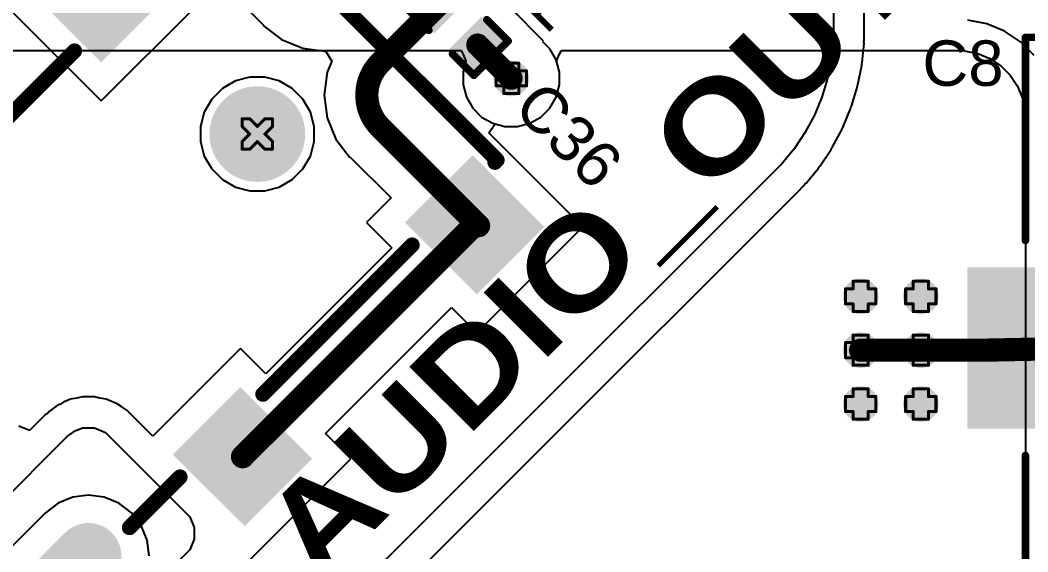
# Model space of a CAD drawing. Header units: inches. Extents: x -18 to 202, y -11 to 119.
# Drawn here: x 4.09 to 20.97, y 7.55 to 16.47 of the extents above; entities that cross this region are included whole.
import ezdxf

# ---------------------------------------------------------------- set-up
doc = ezdxf.new("R2010")
doc.units = ezdxf.units.IN
for name, color, linetype in [('Board Outline', 216, 'Continuous'), ('Bottom Layer', 5, 'Continuous'), ('Bottom Solder', 6, 'Continuous'), ('Drill Drawing', 1, 'Continuous'), ('Ground', 16, 'Continuous'), ('Keep-Out Layer', 6, 'Continuous'), ('Multi-Layer', 9, 'Continuous'), ('Pad Holes', 156, 'Continuous'), ('Power', 76, 'Continuous'), ('Top Layer', 1, 'Continuous'), ('Top Overlay', 2, 'Continuous'), ('Top Paste', 8, 'Continuous'), ('Top Solder', 216, 'Continuous'), ('Via Holes', 16, 'Continuous')]:
    doc.layers.add(name, color=color, linetype=linetype)
doc.styles.add('Arial', font='', dxfattribs={"height": 0.2})
doc.styles.add('Arial Black_Bold', font='', dxfattribs={"height": 0.2})
doc.styles.get('Arial').set_extended_font_data('Arial')
doc.styles.get('Arial Black_Bold').set_extended_font_data('Arial Black', bold=True)

# ---------------------------------------------------------------- blocks, each defined once
blk = doc.blocks.new('PJ_332A_6A_61')
at = {"layer": 'Bottom Layer'}
h = blk.add_hatch(color=5, dxfattribs=at)
edge = h.paths.add_edge_path()
edge.add_arc((-4.275, 2.5), 0.5, 270, 450)
edge.add_line((-4.275, 3), (-5.175, 3))
edge.add_arc((-5.175, 2.5), 0.5, 90, 270)
edge.add_line((-5.175, 2), (-4.275, 2))
h = blk.add_hatch(color=5, dxfattribs=at)
edge = h.paths.add_edge_path()
edge.add_arc((-4.275, 0.05), 0.7, 0, 360)
h = blk.add_hatch(color=5, dxfattribs=at)
edge = h.paths.add_edge_path()
edge.add_arc((2.725, 0.05), 0.7, 0, 360)
h = blk.add_hatch(color=5, dxfattribs=at)
edge = h.paths.add_edge_path()
edge.add_arc((-4.275, -2.95), 0.5, 270, 450)
edge.add_line((-4.275, -2.45), (-5.175, -2.45))
edge.add_arc((-5.175, -2.95), 0.5, 90, 270)
edge.add_line((-5.175, -3.45), (-4.275, -3.45))
at = {"layer": 'Bottom Solder'}
h = blk.add_hatch(color=6, dxfattribs=at)
edge = h.paths.add_edge_path()
edge.add_arc((-4.275, 2.5), 0.55, 270, 450)
edge.add_line((-4.275, 3.05), (-5.175, 3.05))
edge.add_arc((-5.175, 2.5), 0.55, 90, 270)
edge.add_line((-5.175, 1.95), (-4.275, 1.95))
h = blk.add_hatch(color=6, dxfattribs=at)
edge = h.paths.add_edge_path()
edge.add_arc((-4.275, 0.05), 0.802, 0, 360)
h = blk.add_hatch(color=6, dxfattribs=at)
edge = h.paths.add_edge_path()
edge.add_arc((2.725, 0.05), 0.802, 0, 360)
h = blk.add_hatch(color=6, dxfattribs=at)
edge = h.paths.add_edge_path()
edge.add_arc((-4.275, -2.95), 0.55, 270, 450)
edge.add_line((-4.275, -2.4), (-5.175, -2.4))
edge.add_arc((-5.175, -2.95), 0.55, 90, 270)
edge.add_line((-5.175, -3.5), (-4.275, -3.5))
at = {"layer": 'Ground'}
h = blk.add_hatch(color=16, dxfattribs=at)
edge = h.paths.add_edge_path()
edge.add_arc((-4.275, 2.5), 0.5, 270, 450)
edge.add_line((-4.275, 3), (-5.175, 3))
edge.add_arc((-5.175, 2.5), 0.5, 90, 270)
edge.add_line((-5.175, 2), (-4.275, 2))
h = blk.add_hatch(color=16, dxfattribs=at)
edge = h.paths.add_edge_path()
edge.add_arc((-4.275, 0.05), 0.7, 0, 360)
h = blk.add_hatch(color=16, dxfattribs=at)
edge = h.paths.add_edge_path()
edge.add_arc((2.725, 0.05), 0.7, 0, 360)
h = blk.add_hatch(color=16, dxfattribs=at)
edge = h.paths.add_edge_path()
edge.add_arc((-4.275, -2.95), 0.5, 270, 450)
edge.add_line((-4.275, -2.45), (-5.175, -2.45))
edge.add_arc((-5.175, -2.95), 0.5, 90, 270)
edge.add_line((-5.175, -3.45), (-4.275, -3.45))
at = {"layer": 'Multi-Layer'}
h = blk.add_hatch(color=9, dxfattribs=at)
edge = h.paths.add_edge_path()
edge.add_arc((-4.275, 2.5), 0.5, 270, 450)
edge.add_line((-4.275, 3), (-5.175, 3))
edge.add_arc((-5.175, 2.5), 0.5, 90, 270)
edge.add_line((-5.175, 2), (-4.275, 2))
h = blk.add_hatch(color=9, dxfattribs=at)
edge = h.paths.add_edge_path()
edge.add_arc((-4.275, 0.05), 0.7, 0, 360)
h = blk.add_hatch(color=9, dxfattribs=at)
edge = h.paths.add_edge_path()
edge.add_arc((2.725, 0.05), 0.7, 0, 360)
h = blk.add_hatch(color=9, dxfattribs=at)
edge = h.paths.add_edge_path()
edge.add_arc((-4.275, -2.95), 0.5, 270, 450)
edge.add_line((-4.275, -2.45), (-5.175, -2.45))
edge.add_arc((-5.175, -2.95), 0.5, 90, 270)
edge.add_line((-5.175, -3.45), (-4.275, -3.45))
at = {"layer": 'Pad Holes'}
h = blk.add_hatch(color=7, dxfattribs=at)
edge = h.paths.add_edge_path()
edge.add_arc((-4.275, 2.5), 0.3, 270, 450)
edge.add_line((-4.275, 2.8), (-5.175, 2.8))
edge.add_arc((-5.175, 2.5), 0.3, 90, 270)
edge.add_line((-5.175, 2.2), (-4.275, 2.2))
h = blk.add_hatch(color=7, dxfattribs=at)
edge = h.paths.add_edge_path()
edge.add_arc((-4.275, 0.05), 0.7, 0, 360)
h = blk.add_hatch(color=7, dxfattribs=at)
edge = h.paths.add_edge_path()
edge.add_arc((2.725, 0.05), 0.7, 0, 360)
h = blk.add_hatch(color=7, dxfattribs=at)
edge = h.paths.add_edge_path()
edge.add_arc((-4.275, -2.95), 0.3, 270, 450)
edge.add_line((-4.275, -2.65), (-5.175, -2.65))
edge.add_arc((-5.175, -2.95), 0.3, 90, 270)
edge.add_line((-5.175, -3.25), (-4.275, -3.25))
at = {"layer": 'Power'}
h = blk.add_hatch(color=76, dxfattribs=at)
edge = h.paths.add_edge_path()
edge.add_arc((-4.275, 2.5), 0.5, 270, 450)
edge.add_line((-4.275, 3), (-5.175, 3))
edge.add_arc((-5.175, 2.5), 0.5, 90, 270)
edge.add_line((-5.175, 2), (-4.275, 2))
h = blk.add_hatch(color=76, dxfattribs=at)
edge = h.paths.add_edge_path()
edge.add_arc((-4.275, 0.05), 0.7, 0, 360)
h = blk.add_hatch(color=76, dxfattribs=at)
edge = h.paths.add_edge_path()
edge.add_arc((2.725, 0.05), 0.7, 0, 360)
h = blk.add_hatch(color=76, dxfattribs=at)
edge = h.paths.add_edge_path()
edge.add_arc((-4.275, -2.95), 0.5, 270, 450)
edge.add_line((-4.275, -2.45), (-5.175, -2.45))
edge.add_arc((-5.175, -2.95), 0.5, 90, 270)
edge.add_line((-5.175, -3.45), (-4.275, -3.45))
at = {"layer": 'Top Layer'}
for points in [[(1.775, 4.4), (3.275, 4.4), (3.275, 2.8), (1.775, 2.8)], [(3.975, 4.4), (5.475, 4.4), (5.475, 2.8), (3.975, 2.8)], [(-2.025, -2.8), (-0.525, -2.8), (-0.525, -4.4), (-2.025, -4.4)], [(3.475, -2.8), (4.975, -2.8), (4.975, -4.4), (3.475, -4.4)]]:
    blk.add_hatch(color=1, dxfattribs=at).paths.add_polyline_path(points)
h = blk.add_hatch(color=1, dxfattribs=at)
edge = h.paths.add_edge_path()
edge.add_arc((-4.275, 2.5), 0.5, 270, 450)
edge.add_line((-4.275, 3), (-5.175, 3))
edge.add_arc((-5.175, 2.5), 0.5, 90, 270)
edge.add_line((-5.175, 2), (-4.275, 2))
h = blk.add_hatch(color=1, dxfattribs=at)
edge = h.paths.add_edge_path()
edge.add_arc((-4.275, 0.05), 0.7, 0, 360)
h = blk.add_hatch(color=1, dxfattribs=at)
edge = h.paths.add_edge_path()
edge.add_arc((2.725, 0.05), 0.7, 0, 360)
h = blk.add_hatch(color=1, dxfattribs=at)
edge = h.paths.add_edge_path()
edge.add_arc((-4.275, -2.95), 0.5, 270, 450)
edge.add_line((-4.275, -2.45), (-5.175, -2.45))
edge.add_arc((-5.175, -2.95), 0.5, 90, 270)
edge.add_line((-5.175, -3.45), (-4.275, -3.45))
at = {"layer": 'Top Paste'}
for points in [[(1.775, 4.4), (3.275, 4.4), (3.275, 2.8), (1.775, 2.8)], [(3.975, 4.4), (5.475, 4.4), (5.475, 2.8), (3.975, 2.8)], [(-2.025, -2.8), (-0.525, -2.8), (-0.525, -4.4), (-2.025, -4.4)], [(3.475, -2.8), (4.975, -2.8), (4.975, -4.4), (3.475, -4.4)]]:
    blk.add_hatch(color=8, dxfattribs=at).paths.add_polyline_path(points)
at = {"layer": 'Top Solder'}
for points in [[(1.725, 4.45), (3.325, 4.45), (3.325, 2.75), (1.725, 2.75)], [(3.925, 4.45), (5.525, 4.45), (5.525, 2.75), (3.925, 2.75)], [(-2.075, -2.75), (-0.475, -2.75), (-0.475, -4.45), (-2.075, -4.45)], [(3.425, -2.75), (5.025, -2.75), (5.025, -4.45), (3.425, -4.45)]]:
    blk.add_hatch(color=216, dxfattribs=at).paths.add_polyline_path(points)
h = blk.add_hatch(color=216, dxfattribs=at)
edge = h.paths.add_edge_path()
edge.add_arc((-4.275, 2.5), 0.55, 270, 450)
edge.add_line((-4.275, 3.05), (-5.175, 3.05))
edge.add_arc((-5.175, 2.5), 0.55, 90, 270)
edge.add_line((-5.175, 1.95), (-4.275, 1.95))
h = blk.add_hatch(color=216, dxfattribs=at)
edge = h.paths.add_edge_path()
edge.add_arc((-4.275, 0.05), 0.802, 0, 360)
h = blk.add_hatch(color=216, dxfattribs=at)
edge = h.paths.add_edge_path()
edge.add_arc((2.725, 0.05), 0.802, 0, 360)
h = blk.add_hatch(color=216, dxfattribs=at)
edge = h.paths.add_edge_path()
edge.add_arc((-4.275, -2.95), 0.55, 270, 450)
edge.add_line((-4.275, -2.4), (-5.175, -2.4))
edge.add_arc((-5.175, -2.95), 0.55, 90, 270)
edge.add_line((-5.175, -3.5), (-4.275, -3.5))
at = {"layer": 'Keep-Out Layer', "const_width": 0.254}
for points in [[(-8.763, 2.6), (-6.775, 2.6)], [(-6.775, 2.6), (-6.775, -2.6)], [(-8.763, -2.6), (-6.775, -2.6)]]:
    blk.add_lwpolyline(points, dxfattribs=at)
at = {"layer": 'Keep-Out Layer', "const_width": 0.127}
for points in [[(-8.827, 2.6, 1), (-8.7, 2.6, 1)], [(-6.839, 2.6, 1), (-6.712, 2.6, 1)], [(-6.839, 2.6, 1), (-6.712, 2.6, 1)], [(-8.827, -2.6, 1), (-8.7, -2.6, 1)], [(-6.839, -2.6, 1), (-6.712, -2.6, 1)], [(-6.839, -2.6, 1), (-6.712, -2.6, 1)]]:
    blk.add_lwpolyline(points, format="xyb", close=True, dxfattribs=at)
at = {"layer": 'Top Overlay', "const_width": 0.254}
for points in [[(-6.775, 3.2), (-5.511, 3.2)], [(-6.775, 3.2), (-6.775, -3.1)], [(-5.511, 3.2), (-5.28, 3.2)], [(-3.97, 3.2), (-3.62, 3.2)], [(-3.739, 3.2), (1.544, 3.2)], [(3.506, 3.2), (3.744, 3.2)], [(-8.775, 2.55), (-6.775, 2.55)], [(-8.775, 2.55), (-8.775, -2.49)], [(5.257, 2.569), (5.257, -3.1)], [(-8.775, -2.49), (-6.775, -2.49)], [(-6.775, -3.1), (-5.795, -3.1)], [(-3.456, -3.1), (-2.256, -3.1)], [(-0.294, -3.1), (3.244, -3.1)], [(5.206, -3.1), (5.257, -3.1)]]:
    blk.add_lwpolyline(points, dxfattribs=at)
at = {"layer": 'Top Overlay', "const_width": 0.127}
for points in [[(-6.839, 3.2, 1), (-6.712, 3.2, 1)], [(-6.839, 3.2, 1), (-6.712, 3.2, 1)], [(-5.575, 3.2, 1), (-5.448, 3.2, 1)], [(-5.575, 3.2, 1), (-5.448, 3.2, 1)], [(-5.343, 3.2, 1), (-5.216, 3.2, 1)], [(-4.034, 3.2, 1), (-3.907, 3.2, 1)], [(-3.802, 3.2, 1), (-3.675, 3.2, 1)], [(-3.684, 3.2, 1), (-3.557, 3.2, 1)], [(1.48, 3.2, 1), (1.607, 3.2, 1)], [(3.442, 3.2, 1), (3.569, 3.2, 1)], [(3.68, 3.2, 1), (3.807, 3.2, 1)], [(-8.839, 2.55, 1), (-8.712, 2.55, 1)], [(-8.839, 2.55, 1), (-8.712, 2.55, 1)], [(-6.839, 2.55, 1), (-6.712, 2.55, 1)], [(5.193, 2.569, 1), (5.32, 2.569, 1)], [(-8.839, -2.49, 1), (-8.712, -2.49, 1)], [(-8.839, -2.49, 1), (-8.712, -2.49, 1)], [(-6.839, -2.49, 1), (-6.712, -2.49, 1)], [(-6.839, -3.1, 1), (-6.712, -3.1, 1)], [(-6.839, -3.1, 1), (-6.712, -3.1, 1)], [(-5.858, -3.1, 1), (-5.731, -3.1, 1)], [(-3.519, -3.1, 1), (-3.392, -3.1, 1)], [(-2.32, -3.1, 1), (-2.193, -3.1, 1)], [(-0.357, -3.1, 1), (-0.23, -3.1, 1)], [(3.18, -3.1, 1), (3.307, -3.1, 1)], [(5.142, -3.1, 1), (5.269, -3.1, 1)], [(5.193, -3.1, 1), (5.32, -3.1, 1)], [(5.193, -3.1, 1), (5.32, -3.1, 1)]]:
    blk.add_lwpolyline(points, format="xyb", close=True, dxfattribs=at)
blk = doc.blocks.new('C___0402_73')
at = {"layer": 'Top Layer'}
for points in [[(-0.699, -0.318), (-0.699, 0.318), (-0.241, 0.318), (-0.241, -0.318)], [(0.241, -0.318), (0.241, 0.318), (0.698, 0.318), (0.698, -0.318)]]:
    blk.add_hatch(color=1, dxfattribs=at).paths.add_polyline_path(points)
at = {"layer": 'Top Paste'}
for points in [[(-0.699, -0.318), (-0.699, 0.318), (-0.241, 0.318), (-0.241, -0.318)], [(0.241, -0.318), (0.241, 0.318), (0.698, 0.318), (0.698, -0.318)]]:
    blk.add_hatch(color=8, dxfattribs=at).paths.add_polyline_path(points)
at = {"layer": 'Top Solder'}
for points in [[(-0.758, -0.377), (-0.758, 0.377), (-0.181, 0.377), (-0.181, -0.377)], [(0.181, -0.377), (0.181, 0.377), (0.758, 0.377), (0.758, -0.377)]]:
    blk.add_hatch(color=216, dxfattribs=at).paths.add_polyline_path(points)
at = {"layer": 'Top Overlay', "const_width": 0.127}
for points in [[(-0.279, 0.406), (-0.787, 0.406)], [(-0.787, 0.406), (-0.787, -0.406)], [(0.787, 0.406), (0.279, 0.406)], [(0.787, 0.406), (0.787, -0.406)], [(-0.279, -0.406), (-0.787, -0.406)], [(0.787, -0.406), (0.279, -0.406)]]:
    blk.add_lwpolyline(points, dxfattribs=at)
at = {"layer": 'Top Overlay', "const_width": 0.0635}
for points in [[(-0.819, 0.406, 1), (-0.756, 0.406, 1)], [(-0.819, 0.406, 1), (-0.756, 0.406, 1)], [(-0.311, 0.406, 1), (-0.248, 0.406, 1)], [(0.248, 0.406, 1), (0.311, 0.406, 1)], [(0.756, 0.406, 1), (0.819, 0.406, 1)], [(0.756, 0.406, 1), (0.819, 0.406, 1)], [(-0.819, -0.406, 1), (-0.756, -0.406, 1)], [(-0.819, -0.406, 1), (-0.756, -0.406, 1)], [(-0.311, -0.406, 1), (-0.248, -0.406, 1)], [(0.248, -0.406, 1), (0.311, -0.406, 1)], [(0.756, -0.406, 1), (0.819, -0.406, 1)], [(0.756, -0.406, 1), (0.819, -0.406, 1)]]:
    blk.add_lwpolyline(points, format="xyb", close=True, dxfattribs=at)
blk = doc.blocks.new('UWD_470_F_10__D___101')
at = {"layer": 'Top Layer'}
for points in [[(-6, 1.25), (-2, 1.25), (-2, -1.25), (-6, -1.25)], [(2, 1.25), (6, 1.25), (6, -1.25), (2, -1.25)]]:
    blk.add_hatch(color=1, dxfattribs=at).paths.add_polyline_path(points)
at = {"layer": 'Top Paste'}
for points in [[(-6, 1.25), (-2, 1.25), (-2, -1.25), (-6, -1.25)], [(2, 1.25), (6, 1.25), (6, -1.25), (2, -1.25)]]:
    blk.add_hatch(color=8, dxfattribs=at).paths.add_polyline_path(points)
at = {"layer": 'Top Solder'}
for points in [[(-6.102, 1.352), (-1.898, 1.352), (-1.898, -1.352), (-6.102, -1.352)], [(1.898, 1.352), (6.102, 1.352), (6.102, -1.352), (1.898, -1.352)]]:
    blk.add_hatch(color=216, dxfattribs=at).paths.add_polyline_path(points)
at = {"layer": 'Top Overlay', "const_width": 0.127}
for points in [[(-3.607, 5.207), (-5.182, 3.632)], [(5.131, 5.207), (-3.607, 5.207)], [(5.131, 5.207), (5.131, 1.803)], [(-5.182, 3.632), (-5.182, 1.702)], [(-5.952, 2.18), (-5.952, 1.83)], [(-5.602, 1.83), (-6.302, 1.83)], [(-5.952, 1.83), (-5.952, 1.53)], [(-5.182, -1.702), (-5.182, -3.632)], [(5.131, -1.803), (5.131, -5.207)], [(-3.607, -5.207), (-5.182, -3.632)], [(5.131, -5.207), (-3.607, -5.207)]]:
    blk.add_lwpolyline(points, dxfattribs=at)
at = {"layer": 'Top Overlay', "const_width": 0.0635}
for points in [[(-3.639, 5.207, 1), (-3.575, 5.207, 1)], [(-3.639, 5.207, 1), (-3.575, 5.207, 1)], [(5.099, 5.207, 1), (5.163, 5.207, 1)], [(5.099, 5.207, 1), (5.163, 5.207, 1)], [(-5.213, 3.632, 1), (-5.15, 3.632, 1)], [(-5.213, 3.632, 1), (-5.15, 3.632, 1)], [(-5.983, 2.18, 1), (-5.92, 2.18, 1)], [(-6.333, 1.83, 1), (-6.27, 1.83, 1)], [(-5.983, 1.83, 1), (-5.92, 1.83, 1)], [(-5.983, 1.83, 1), (-5.92, 1.83, 1)], [(-5.633, 1.83, 1), (-5.57, 1.83, 1)], [(5.099, 1.803, 1), (5.163, 1.803, 1)], [(-5.213, 1.702, 1), (-5.15, 1.702, 1)], [(-5.983, 1.53, 1), (-5.92, 1.53, 1)], [(-5.213, -1.702, 1), (-5.15, -1.702, 1)], [(5.099, -1.803, 1), (5.163, -1.803, 1)], [(-5.213, -3.632, 1), (-5.15, -3.632, 1)], [(-5.213, -3.632, 1), (-5.15, -3.632, 1)], [(-3.639, -5.207, 1), (-3.575, -5.207, 1)], [(-3.639, -5.207, 1), (-3.575, -5.207, 1)], [(5.099, -5.207, 1), (5.163, -5.207, 1)], [(5.099, -5.207, 1), (5.163, -5.207, 1)]]:
    blk.add_lwpolyline(points, format="xyb", close=True, dxfattribs=at)

msp = doc.modelspace()

# ---------------------------------------------------------------- hatches: boundary and pattern name
at = {"layer": 'Bottom Layer'}
h = msp.add_hatch(color=5, dxfattribs=at)
edge = h.paths.add_edge_path()
edge.add_arc((12.315, 15.492), 0.3, 0, 360)
h = msp.add_hatch(color=5, dxfattribs=at)
edge = h.paths.add_edge_path()
edge.add_arc((18.169, 11.838), 0.3, 0, 360)
h = msp.add_hatch(color=5, dxfattribs=at)
edge = h.paths.add_edge_path()
edge.add_arc((19.177, 11.838), 0.3, 0, 360)
h = msp.add_hatch(color=5, dxfattribs=at)
edge = h.paths.add_edge_path()
edge.add_arc((18.169, 10.936), 0.3, 0, 360)
h = msp.add_hatch(color=5, dxfattribs=at)
edge = h.paths.add_edge_path()
edge.add_arc((19.177, 10.936), 0.3, 0, 360)
h = msp.add_hatch(color=5, dxfattribs=at)
edge = h.paths.add_edge_path()
edge.add_arc((18.169, 10.033), 0.3, 0, 360)
h = msp.add_hatch(color=5, dxfattribs=at)
edge = h.paths.add_edge_path()
edge.add_arc((19.177, 10.033), 0.3, 0, 360)
at = {"layer": 'Ground'}
h = msp.add_hatch(color=16, dxfattribs=at)
edge = h.paths.add_edge_path()
edge.add_arc((12.315, 15.492), 0.3, 0, 360)
h = msp.add_hatch(color=16, dxfattribs=at)
edge = h.paths.add_edge_path()
edge.add_arc((18.169, 11.838), 0.3, 0, 360)
h = msp.add_hatch(color=16, dxfattribs=at)
edge = h.paths.add_edge_path()
edge.add_arc((19.177, 11.838), 0.3, 0, 360)
h = msp.add_hatch(color=16, dxfattribs=at)
edge = h.paths.add_edge_path()
edge.add_arc((18.169, 10.936), 0.3, 0, 360)
h = msp.add_hatch(color=16, dxfattribs=at)
edge = h.paths.add_edge_path()
edge.add_arc((19.177, 10.936), 0.3, 0, 360)
h = msp.add_hatch(color=16, dxfattribs=at)
edge = h.paths.add_edge_path()
edge.add_arc((18.169, 10.033), 0.3, 0, 360)
h = msp.add_hatch(color=16, dxfattribs=at)
edge = h.paths.add_edge_path()
edge.add_arc((19.177, 10.033), 0.3, 0, 360)
at = {"layer": 'Power'}
h = msp.add_hatch(color=76, dxfattribs=at)
edge = h.paths.add_edge_path()
edge.add_arc((12.315, 15.492), 0.3, 0, 360)
h = msp.add_hatch(color=76, dxfattribs=at)
edge = h.paths.add_edge_path()
edge.add_arc((18.169, 11.838), 0.3, 0, 360)
h = msp.add_hatch(color=76, dxfattribs=at)
edge = h.paths.add_edge_path()
edge.add_arc((19.177, 11.838), 0.3, 0, 360)
h = msp.add_hatch(color=76, dxfattribs=at)
edge = h.paths.add_edge_path()
edge.add_arc((18.169, 10.936), 0.3, 0, 360)
h = msp.add_hatch(color=76, dxfattribs=at)
edge = h.paths.add_edge_path()
edge.add_arc((19.177, 10.936), 0.3, 0, 360)
h = msp.add_hatch(color=76, dxfattribs=at)
edge = h.paths.add_edge_path()
edge.add_arc((18.169, 10.033), 0.3, 0, 360)
h = msp.add_hatch(color=76, dxfattribs=at)
edge = h.paths.add_edge_path()
edge.add_arc((19.177, 10.033), 0.3, 0, 360)
at = {"layer": 'Top Layer'}
h = msp.add_hatch(color=1, dxfattribs=at)
edge = h.paths.add_edge_path()
edge.add_arc((12.315, 15.492), 0.3, 0, 360)
h = msp.add_hatch(color=1, dxfattribs=at)
edge = h.paths.add_edge_path()
edge.add_arc((18.169, 11.838), 0.3, 0, 360)
h = msp.add_hatch(color=1, dxfattribs=at)
edge = h.paths.add_edge_path()
edge.add_arc((19.177, 11.838), 0.3, 0, 360)
h = msp.add_hatch(color=1, dxfattribs=at)
edge = h.paths.add_edge_path()
edge.add_arc((18.169, 10.936), 0.3, 0, 360)
h = msp.add_hatch(color=1, dxfattribs=at)
edge = h.paths.add_edge_path()
edge.add_arc((19.177, 10.936), 0.3, 0, 360)
h = msp.add_hatch(color=1, dxfattribs=at)
edge = h.paths.add_edge_path()
edge.add_arc((18.169, 10.033), 0.3, 0, 360)
h = msp.add_hatch(color=1, dxfattribs=at)
edge = h.paths.add_edge_path()
edge.add_arc((19.177, 10.033), 0.3, 0, 360)
at = {"layer": 'Via Holes'}
h = msp.add_hatch(color=7, dxfattribs=at)
edge = h.paths.add_edge_path()
edge.add_arc((12.315, 15.492), 0.15, 0, 360)
h = msp.add_hatch(color=7, dxfattribs=at)
edge = h.paths.add_edge_path()
edge.add_arc((18.169, 11.838), 0.15, 0, 360)
h = msp.add_hatch(color=7, dxfattribs=at)
edge = h.paths.add_edge_path()
edge.add_arc((19.177, 11.838), 0.15, 0, 360)
h = msp.add_hatch(color=7, dxfattribs=at)
edge = h.paths.add_edge_path()
edge.add_arc((18.169, 10.936), 0.15, 0, 360)
h = msp.add_hatch(color=7, dxfattribs=at)
edge = h.paths.add_edge_path()
edge.add_arc((19.177, 10.936), 0.15, 0, 360)
h = msp.add_hatch(color=7, dxfattribs=at)
edge = h.paths.add_edge_path()
edge.add_arc((18.169, 10.033), 0.15, 0, 360)
h = msp.add_hatch(color=7, dxfattribs=at)
edge = h.paths.add_edge_path()
edge.add_arc((19.177, 10.033), 0.15, 0, 360)

# ---------------------------------------------------------------- linework, layer by layer
at = {"layer": 'Board Outline', "const_width": 0.254}
msp.add_lwpolyline([(44.23, 62.31, -3.535496), (7.565, 62.289)], format="xyb", dxfattribs=at)
at = {"layer": 'Bottom Layer'}
for p, q in [((17.711, 23.727), (17.711, 16.3)), ((18.229, 16.3), (18.229, 23.727)), ((17.711, 16.3), (17.711, 16.3)), ((17.711, 16.3), (17.711, 16.136)), ((18.229, 16.136), (18.229, 16.3)), ((18.229, 16.3), (18.229, 16.3)), ((17.711, 16.136), (17.679, 15.811)), ((18.194, 15.76), (18.226, 16.085)), ((18.224, 16.111), (18.229, 16.136)), ((18.226, 16.085), (18.224, 16.111)), ((17.679, 15.811), (17.615, 15.491)), ((18.123, 15.39), (18.187, 15.71)), ((18.187, 15.736), (18.194, 15.76)), ((18.187, 15.71), (18.187, 15.736)), ((7.692, 15.449), (7.474, 15.323)), ((7.934, 15.514), (7.692, 15.449)), ((8.185, 15.514), (7.934, 15.514)), ((8.428, 15.449), (8.185, 15.514)), ((8.646, 15.323), (8.428, 15.449)), ((17.615, 15.491), (17.52, 15.178)), ((18.111, 15.34), (18.113, 15.366)), ((18.113, 15.366), (18.123, 15.39)), ((7.474, 15.323), (7.296, 15.145)), ((8.823, 15.145), (8.646, 15.323)), ((18.016, 15.028), (18.111, 15.34)), ((7.296, 15.145), (7.171, 14.928)), ((8.949, 14.928), (8.823, 15.145)), ((17.52, 15.178), (17.395, 14.876)), ((18.004, 15.005), (18.016, 15.028)), ((7.171, 14.928), (7.106, 14.685)), ((9.014, 14.685), (8.949, 14.928)), ((17.395, 14.876), (17.241, 14.588)), ((17.874, 14.678), (17.999, 14.98)), ((17.999, 14.98), (18.004, 15.005)), ((7.106, 14.685), (7.106, 14.434)), ((9.014, 14.434), (9.014, 14.685)), ((17.241, 14.588), (17.06, 14.317)), ((17.698, 14.344), (17.852, 14.632)), ((17.852, 14.632), (17.86, 14.657)), ((17.86, 14.657), (17.874, 14.678)), ((7.106, 14.434), (7.171, 14.191)), ((8.949, 14.191), (9.014, 14.434)), ((7.171, 14.191), (7.296, 13.974)), ((8.823, 13.974), (8.949, 14.191)), ((17.06, 14.317), (16.853, 14.064)), ((17.49, 14.029), (17.672, 14.3)), ((17.672, 14.3), (17.682, 14.324)), ((17.682, 14.324), (17.698, 14.344)), ((16.853, 14.064), (16.737, 13.949)), ((17.472, 14.011), (17.49, 14.029)), ((7.296, 13.974), (7.474, 13.796)), ((8.646, 13.796), (8.823, 13.974)), ((16.737, 13.949), (12.258, 9.47)), ((17.253, 13.735), (17.46, 13.988)), ((17.46, 13.988), (17.472, 14.011)), ((7.474, 13.796), (7.692, 13.671)), ((8.428, 13.671), (8.646, 13.796)), ((17.103, 13.582), (17.219, 13.698)), ((17.219, 13.698), (17.233, 13.719)), ((17.233, 13.719), (17.253, 13.735)), ((7.692, 13.671), (7.934, 13.606)), ((7.934, 13.606), (8.185, 13.606)), ((8.185, 13.606), (8.428, 13.671)), ((12.624, 9.103), (17.103, 13.582)), ((12.258, 9.47), (10.028, 7.24)), ((10.394, 6.874), (12.624, 9.103)), ((12.624, 9.103), (12.624, 9.103)), ((12.624, 9.103), (12.624, 9.103))]:
    msp.add_line(p, q, dxfattribs=at)
at = {"layer": 'Drill Drawing', "const_width": 0.0508}
for points in [[(12.188, 15.619), (12.188, 15.746)], [(12.188, 15.746), (12.442, 15.746)], [(12.442, 15.619), (12.442, 15.746)], [(12.061, 15.365), (12.061, 15.619)], [(12.061, 15.619), (12.188, 15.619)], [(12.442, 15.619), (12.569, 15.619)], [(12.569, 15.365), (12.569, 15.619)], [(12.061, 15.365), (12.188, 15.365)], [(12.188, 15.238), (12.188, 15.365)], [(12.442, 15.365), (12.569, 15.365)], [(12.442, 15.238), (12.442, 15.365)], [(12.188, 15.238), (12.442, 15.238)], [(7.806, 14.687), (7.806, 14.814)], [(7.806, 14.814), (7.933, 14.814)], [(7.806, 14.687), (7.933, 14.56)], [(7.933, 14.814), (8.06, 14.687)], [(8.06, 14.687), (8.187, 14.814)], [(8.187, 14.814), (8.314, 14.814)], [(8.187, 14.56), (8.314, 14.687)], [(8.314, 14.687), (8.314, 14.814)], [(7.806, 14.433), (7.933, 14.56)], [(8.187, 14.56), (8.314, 14.433)], [(7.806, 14.306), (7.806, 14.433)], [(7.933, 14.306), (8.06, 14.433)], [(8.06, 14.433), (8.187, 14.306)], [(8.314, 14.306), (8.314, 14.433)], [(7.806, 14.306), (7.933, 14.306)], [(8.187, 14.306), (8.314, 14.306)], [(17.915, 11.711), (17.915, 11.965)], [(17.915, 11.965), (18.042, 11.965)], [(18.042, 11.965), (18.042, 12.092)], [(18.042, 12.092), (18.296, 12.092)], [(18.296, 11.965), (18.296, 12.092)], [(18.296, 11.965), (18.423, 11.965)], [(18.423, 11.711), (18.423, 11.965)], [(18.923, 11.711), (18.923, 11.965)], [(18.923, 11.965), (19.05, 11.965)], [(19.05, 11.965), (19.05, 12.092)], [(19.05, 12.092), (19.304, 12.092)], [(19.304, 11.965), (19.304, 12.092)], [(19.304, 11.965), (19.431, 11.965)], [(19.431, 11.711), (19.431, 11.965)], [(17.915, 11.711), (18.042, 11.711)], [(18.042, 11.584), (18.042, 11.711)], [(18.296, 11.711), (18.423, 11.711)], [(18.296, 11.584), (18.296, 11.711)], [(18.923, 11.711), (19.05, 11.711)], [(19.05, 11.584), (19.05, 11.711)], [(19.304, 11.711), (19.431, 11.711)], [(19.304, 11.584), (19.304, 11.711)], [(18.042, 11.584), (18.296, 11.584)], [(19.05, 11.584), (19.304, 11.584)], [(18.042, 11.063), (18.042, 11.19)], [(18.042, 11.19), (18.296, 11.19)], [(18.296, 11.063), (18.296, 11.19)], [(19.05, 11.063), (19.05, 11.19)], [(19.05, 11.19), (19.304, 11.19)], [(19.304, 11.063), (19.304, 11.19)], [(17.915, 10.809), (17.915, 11.063)], [(17.915, 11.063), (18.042, 11.063)], [(18.296, 11.063), (18.423, 11.063)], [(18.423, 10.809), (18.423, 11.063)], [(18.923, 10.809), (18.923, 11.063)], [(18.923, 11.063), (19.05, 11.063)], [(19.304, 11.063), (19.431, 11.063)], [(19.431, 10.809), (19.431, 11.063)], [(17.915, 10.809), (18.042, 10.809)], [(18.042, 10.682), (18.042, 10.809)], [(18.296, 10.809), (18.423, 10.809)], [(18.296, 10.682), (18.296, 10.809)], [(18.923, 10.809), (19.05, 10.809)], [(19.05, 10.682), (19.05, 10.809)], [(19.304, 10.809), (19.431, 10.809)], [(19.304, 10.682), (19.304, 10.809)], [(18.042, 10.682), (18.296, 10.682)], [(19.05, 10.682), (19.304, 10.682)], [(18.042, 10.16), (18.042, 10.287)], [(18.042, 10.287), (18.296, 10.287)], [(18.296, 10.16), (18.296, 10.287)], [(19.05, 10.16), (19.05, 10.287)], [(19.05, 10.287), (19.304, 10.287)], [(19.304, 10.16), (19.304, 10.287)], [(17.915, 9.906), (17.915, 10.16)], [(17.915, 10.16), (18.042, 10.16)], [(18.296, 10.16), (18.423, 10.16)], [(18.423, 9.906), (18.423, 10.16)], [(18.923, 9.906), (18.923, 10.16)], [(18.923, 10.16), (19.05, 10.16)], [(19.304, 10.16), (19.431, 10.16)], [(19.431, 9.906), (19.431, 10.16)], [(17.915, 9.906), (18.042, 9.906)], [(18.042, 9.779), (18.042, 9.906)], [(18.042, 9.779), (18.296, 9.779)], [(18.296, 9.906), (18.423, 9.906)], [(18.296, 9.779), (18.296, 9.906)], [(18.923, 9.906), (19.05, 9.906)], [(19.05, 9.779), (19.05, 9.906)], [(19.05, 9.779), (19.304, 9.779)], [(19.304, 9.906), (19.431, 9.906)], [(19.304, 9.779), (19.304, 9.906)]]:
    msp.add_lwpolyline(points, dxfattribs=at)
at = {"layer": 'Drill Drawing', "const_width": 0.0254}
for points in [[(12.175, 15.746, 1), (12.2, 15.746, 1)], [(12.175, 15.746, 1), (12.2, 15.746, 1)], [(12.429, 15.746, 1), (12.454, 15.746, 1)], [(12.429, 15.746, 1), (12.454, 15.746, 1)], [(12.048, 15.619, 1), (12.073, 15.619, 1)], [(12.048, 15.619, 1), (12.073, 15.619, 1)], [(12.175, 15.619, 1), (12.2, 15.619, 1)], [(12.175, 15.619, 1), (12.2, 15.619, 1)], [(12.429, 15.619, 1), (12.454, 15.619, 1)], [(12.429, 15.619, 1), (12.454, 15.619, 1)], [(12.556, 15.619, 1), (12.581, 15.619, 1)], [(12.556, 15.619, 1), (12.581, 15.619, 1)], [(12.048, 15.365, 1), (12.073, 15.365, 1)], [(12.048, 15.365, 1), (12.073, 15.365, 1)], [(12.175, 15.365, 1), (12.2, 15.365, 1)], [(12.175, 15.365, 1), (12.2, 15.365, 1)], [(12.429, 15.365, 1), (12.454, 15.365, 1)], [(12.429, 15.365, 1), (12.454, 15.365, 1)], [(12.556, 15.365, 1), (12.581, 15.365, 1)], [(12.556, 15.365, 1), (12.581, 15.365, 1)], [(12.175, 15.238, 1), (12.2, 15.238, 1)], [(12.175, 15.238, 1), (12.2, 15.238, 1)], [(12.429, 15.238, 1), (12.454, 15.238, 1)], [(12.429, 15.238, 1), (12.454, 15.238, 1)], [(7.793, 14.814, 1), (7.818, 14.814, 1)], [(7.793, 14.814, 1), (7.818, 14.814, 1)], [(7.793, 14.687, 1), (7.818, 14.687, 1)], [(7.793, 14.687, 1), (7.818, 14.687, 1)], [(7.92, 14.814, 1), (7.945, 14.814, 1)], [(7.92, 14.814, 1), (7.945, 14.814, 1)], [(8.047, 14.687, 1), (8.072, 14.687, 1)], [(8.047, 14.687, 1), (8.072, 14.687, 1)], [(8.174, 14.814, 1), (8.199, 14.814, 1)], [(8.174, 14.814, 1), (8.199, 14.814, 1)], [(8.301, 14.814, 1), (8.326, 14.814, 1)], [(8.301, 14.814, 1), (8.326, 14.814, 1)], [(8.301, 14.687, 1), (8.326, 14.687, 1)], [(8.301, 14.687, 1), (8.326, 14.687, 1)], [(7.92, 14.56, 1), (7.945, 14.56, 1)], [(7.92, 14.56, 1), (7.945, 14.56, 1)], [(8.174, 14.56, 1), (8.199, 14.56, 1)], [(8.174, 14.56, 1), (8.199, 14.56, 1)], [(7.793, 14.433, 1), (7.818, 14.433, 1)], [(7.793, 14.433, 1), (7.818, 14.433, 1)], [(8.047, 14.433, 1), (8.072, 14.433, 1)], [(8.047, 14.433, 1), (8.072, 14.433, 1)], [(8.301, 14.433, 1), (8.326, 14.433, 1)], [(8.301, 14.433, 1), (8.326, 14.433, 1)], [(7.793, 14.306, 1), (7.818, 14.306, 1)], [(7.793, 14.306, 1), (7.818, 14.306, 1)], [(7.92, 14.306, 1), (7.945, 14.306, 1)], [(7.92, 14.306, 1), (7.945, 14.306, 1)], [(8.174, 14.306, 1), (8.199, 14.306, 1)], [(8.174, 14.306, 1), (8.199, 14.306, 1)], [(8.301, 14.306, 1), (8.326, 14.306, 1)], [(8.301, 14.306, 1), (8.326, 14.306, 1)], [(17.902, 11.965, 1), (17.928, 11.965, 1)], [(17.902, 11.965, 1), (17.928, 11.965, 1)], [(18.029, 12.092, 1), (18.055, 12.092, 1)], [(18.029, 12.092, 1), (18.055, 12.092, 1)], [(18.029, 11.965, 1), (18.055, 11.965, 1)], [(18.029, 11.965, 1), (18.055, 11.965, 1)], [(18.283, 12.092, 1), (18.309, 12.092, 1)], [(18.283, 12.092, 1), (18.309, 12.092, 1)], [(18.283, 11.965, 1), (18.309, 11.965, 1)], [(18.283, 11.965, 1), (18.309, 11.965, 1)], [(18.41, 11.965, 1), (18.436, 11.965, 1)], [(18.41, 11.965, 1), (18.436, 11.965, 1)], [(18.91, 11.965, 1), (18.936, 11.965, 1)], [(18.91, 11.965, 1), (18.936, 11.965, 1)], [(19.037, 12.092, 1), (19.063, 12.092, 1)], [(19.037, 12.092, 1), (19.063, 12.092, 1)], [(19.037, 11.965, 1), (19.063, 11.965, 1)], [(19.037, 11.965, 1), (19.063, 11.965, 1)], [(19.291, 12.092, 1), (19.317, 12.092, 1)], [(19.291, 12.092, 1), (19.317, 12.092, 1)], [(19.291, 11.965, 1), (19.317, 11.965, 1)], [(19.291, 11.965, 1), (19.317, 11.965, 1)], [(19.418, 11.965, 1), (19.444, 11.965, 1)], [(19.418, 11.965, 1), (19.444, 11.965, 1)], [(17.902, 11.711, 1), (17.928, 11.711, 1)], [(17.902, 11.711, 1), (17.928, 11.711, 1)], [(18.029, 11.711, 1), (18.055, 11.711, 1)], [(18.029, 11.711, 1), (18.055, 11.711, 1)], [(18.283, 11.711, 1), (18.309, 11.711, 1)], [(18.283, 11.711, 1), (18.309, 11.711, 1)], [(18.41, 11.711, 1), (18.436, 11.711, 1)], [(18.41, 11.711, 1), (18.436, 11.711, 1)], [(18.91, 11.711, 1), (18.936, 11.711, 1)], [(18.91, 11.711, 1), (18.936, 11.711, 1)], [(19.037, 11.711, 1), (19.063, 11.711, 1)], [(19.037, 11.711, 1), (19.063, 11.711, 1)], [(19.291, 11.711, 1), (19.317, 11.711, 1)], [(19.291, 11.711, 1), (19.317, 11.711, 1)], [(19.418, 11.711, 1), (19.444, 11.711, 1)], [(19.418, 11.711, 1), (19.444, 11.711, 1)], [(18.029, 11.584, 1), (18.055, 11.584, 1)], [(18.029, 11.584, 1), (18.055, 11.584, 1)], [(18.283, 11.584, 1), (18.309, 11.584, 1)], [(18.283, 11.584, 1), (18.309, 11.584, 1)], [(19.037, 11.584, 1), (19.063, 11.584, 1)], [(19.037, 11.584, 1), (19.063, 11.584, 1)], [(19.291, 11.584, 1), (19.317, 11.584, 1)], [(19.291, 11.584, 1), (19.317, 11.584, 1)], [(18.029, 11.19, 1), (18.055, 11.19, 1)], [(18.029, 11.19, 1), (18.055, 11.19, 1)], [(18.283, 11.19, 1), (18.309, 11.19, 1)], [(18.283, 11.19, 1), (18.309, 11.19, 1)], [(19.037, 11.19, 1), (19.063, 11.19, 1)], [(19.037, 11.19, 1), (19.063, 11.19, 1)], [(19.291, 11.19, 1), (19.317, 11.19, 1)], [(19.291, 11.19, 1), (19.317, 11.19, 1)], [(17.902, 11.063, 1), (17.928, 11.063, 1)], [(17.902, 11.063, 1), (17.928, 11.063, 1)], [(18.029, 11.063, 1), (18.055, 11.063, 1)], [(18.029, 11.063, 1), (18.055, 11.063, 1)], [(18.283, 11.063, 1), (18.309, 11.063, 1)], [(18.283, 11.063, 1), (18.309, 11.063, 1)], [(18.41, 11.063, 1), (18.436, 11.063, 1)], [(18.41, 11.063, 1), (18.436, 11.063, 1)], [(18.91, 11.063, 1), (18.936, 11.063, 1)], [(18.91, 11.063, 1), (18.936, 11.063, 1)], [(19.037, 11.063, 1), (19.063, 11.063, 1)], [(19.037, 11.063, 1), (19.063, 11.063, 1)], [(19.291, 11.063, 1), (19.317, 11.063, 1)], [(19.291, 11.063, 1), (19.317, 11.063, 1)], [(19.418, 11.063, 1), (19.444, 11.063, 1)], [(19.418, 11.063, 1), (19.444, 11.063, 1)], [(17.902, 10.809, 1), (17.928, 10.809, 1)], [(17.902, 10.809, 1), (17.928, 10.809, 1)], [(18.029, 10.809, 1), (18.055, 10.809, 1)], [(18.029, 10.809, 1), (18.055, 10.809, 1)], [(18.283, 10.809, 1), (18.309, 10.809, 1)], [(18.283, 10.809, 1), (18.309, 10.809, 1)], [(18.41, 10.809, 1), (18.436, 10.809, 1)], [(18.41, 10.809, 1), (18.436, 10.809, 1)], [(18.91, 10.809, 1), (18.936, 10.809, 1)], [(18.91, 10.809, 1), (18.936, 10.809, 1)], [(19.037, 10.809, 1), (19.063, 10.809, 1)], [(19.037, 10.809, 1), (19.063, 10.809, 1)], [(19.291, 10.809, 1), (19.317, 10.809, 1)], [(19.291, 10.809, 1), (19.317, 10.809, 1)], [(19.418, 10.809, 1), (19.444, 10.809, 1)], [(19.418, 10.809, 1), (19.444, 10.809, 1)], [(18.029, 10.682, 1), (18.055, 10.682, 1)], [(18.029, 10.682, 1), (18.055, 10.682, 1)], [(18.283, 10.682, 1), (18.309, 10.682, 1)], [(18.283, 10.682, 1), (18.309, 10.682, 1)], [(19.037, 10.682, 1), (19.063, 10.682, 1)], [(19.037, 10.682, 1), (19.063, 10.682, 1)], [(19.291, 10.682, 1), (19.317, 10.682, 1)], [(19.291, 10.682, 1), (19.317, 10.682, 1)], [(18.029, 10.287, 1), (18.055, 10.287, 1)], [(18.029, 10.287, 1), (18.055, 10.287, 1)], [(18.283, 10.287, 1), (18.309, 10.287, 1)], [(18.283, 10.287, 1), (18.309, 10.287, 1)], [(19.037, 10.287, 1), (19.063, 10.287, 1)], [(19.037, 10.287, 1), (19.063, 10.287, 1)], [(19.291, 10.287, 1), (19.317, 10.287, 1)], [(19.291, 10.287, 1), (19.317, 10.287, 1)], [(17.902, 10.16, 1), (17.928, 10.16, 1)], [(17.902, 10.16, 1), (17.928, 10.16, 1)], [(18.029, 10.16, 1), (18.055, 10.16, 1)], [(18.029, 10.16, 1), (18.055, 10.16, 1)], [(18.283, 10.16, 1), (18.309, 10.16, 1)], [(18.283, 10.16, 1), (18.309, 10.16, 1)], [(18.41, 10.16, 1), (18.436, 10.16, 1)], [(18.41, 10.16, 1), (18.436, 10.16, 1)], [(18.91, 10.16, 1), (18.936, 10.16, 1)], [(18.91, 10.16, 1), (18.936, 10.16, 1)], [(19.037, 10.16, 1), (19.063, 10.16, 1)], [(19.037, 10.16, 1), (19.063, 10.16, 1)], [(19.291, 10.16, 1), (19.317, 10.16, 1)], [(19.291, 10.16, 1), (19.317, 10.16, 1)], [(19.418, 10.16, 1), (19.444, 10.16, 1)], [(19.418, 10.16, 1), (19.444, 10.16, 1)], [(17.902, 9.906, 1), (17.928, 9.906, 1)], [(17.902, 9.906, 1), (17.928, 9.906, 1)], [(18.029, 9.906, 1), (18.055, 9.906, 1)], [(18.029, 9.906, 1), (18.055, 9.906, 1)], [(18.029, 9.779, 1), (18.055, 9.779, 1)], [(18.029, 9.779, 1), (18.055, 9.779, 1)], [(18.283, 9.906, 1), (18.309, 9.906, 1)], [(18.283, 9.906, 1), (18.309, 9.906, 1)], [(18.283, 9.779, 1), (18.309, 9.779, 1)], [(18.283, 9.779, 1), (18.309, 9.779, 1)], [(18.41, 9.906, 1), (18.436, 9.906, 1)], [(18.41, 9.906, 1), (18.436, 9.906, 1)], [(18.91, 9.906, 1), (18.936, 9.906, 1)], [(18.91, 9.906, 1), (18.936, 9.906, 1)], [(19.037, 9.906, 1), (19.063, 9.906, 1)], [(19.037, 9.906, 1), (19.063, 9.906, 1)], [(19.037, 9.779, 1), (19.063, 9.779, 1)], [(19.037, 9.779, 1), (19.063, 9.779, 1)], [(19.291, 9.906, 1), (19.317, 9.906, 1)], [(19.291, 9.906, 1), (19.317, 9.906, 1)], [(19.291, 9.779, 1), (19.317, 9.779, 1)], [(19.291, 9.779, 1), (19.317, 9.779, 1)], [(19.418, 9.906, 1), (19.444, 9.906, 1)], [(19.418, 9.906, 1), (19.444, 9.906, 1)]]:
    msp.add_lwpolyline(points, format="xyb", close=True, dxfattribs=at)
at = {"layer": 'Ground'}
for p, q in [((17.711, 23.752), (17.711, 16.3)), ((18.229, 16.3), (18.229, 23.752)), ((17.711, 16.3), (17.711, 16.3)), ((17.711, 16.3), (17.711, 16.136)), ((18.229, 16.136), (18.229, 16.3)), ((18.229, 16.3), (18.229, 16.3)), ((17.711, 16.136), (17.679, 15.811)), ((18.194, 15.76), (18.226, 16.085)), ((18.224, 16.111), (18.229, 16.136)), ((18.226, 16.085), (18.224, 16.111)), ((17.679, 15.811), (17.615, 15.491)), ((18.123, 15.39), (18.187, 15.71)), ((18.187, 15.736), (18.194, 15.76)), ((18.187, 15.71), (18.187, 15.736)), ((7.692, 15.449), (7.474, 15.323)), ((7.934, 15.514), (7.692, 15.449)), ((8.185, 15.514), (7.934, 15.514)), ((8.428, 15.449), (8.185, 15.514)), ((8.646, 15.323), (8.428, 15.449)), ((17.615, 15.491), (17.52, 15.178)), ((18.111, 15.34), (18.113, 15.366)), ((18.113, 15.366), (18.123, 15.39)), ((7.474, 15.323), (7.296, 15.145)), ((8.823, 15.145), (8.646, 15.323)), ((18.016, 15.028), (18.111, 15.34)), ((7.296, 15.145), (7.171, 14.928)), ((8.949, 14.928), (8.823, 15.145)), ((17.52, 15.178), (17.395, 14.876)), ((18.004, 15.005), (18.016, 15.028)), ((7.171, 14.928), (7.106, 14.685)), ((9.014, 14.685), (8.949, 14.928)), ((17.395, 14.876), (17.241, 14.588)), ((17.874, 14.678), (17.999, 14.98)), ((17.999, 14.98), (18.004, 15.005)), ((7.106, 14.685), (7.106, 14.434)), ((9.014, 14.434), (9.014, 14.685)), ((17.241, 14.588), (17.06, 14.317)), ((17.698, 14.344), (17.852, 14.632)), ((17.852, 14.632), (17.86, 14.657)), ((17.86, 14.657), (17.874, 14.678)), ((7.106, 14.434), (7.171, 14.191)), ((8.949, 14.191), (9.014, 14.434)), ((7.171, 14.191), (7.296, 13.974)), ((8.823, 13.974), (8.949, 14.191)), ((17.06, 14.317), (16.853, 14.064)), ((17.49, 14.029), (17.672, 14.3)), ((17.672, 14.3), (17.682, 14.324)), ((17.682, 14.324), (17.698, 14.344)), ((16.853, 14.064), (16.737, 13.949)), ((17.472, 14.011), (17.49, 14.029)), ((7.296, 13.974), (7.474, 13.796)), ((8.646, 13.796), (8.823, 13.974)), ((16.737, 13.949), (12.258, 9.47)), ((17.253, 13.735), (17.46, 13.988)), ((17.46, 13.988), (17.472, 14.011)), ((7.474, 13.796), (7.692, 13.671)), ((8.428, 13.671), (8.646, 13.796)), ((17.103, 13.582), (17.219, 13.698)), ((17.219, 13.698), (17.233, 13.719)), ((17.233, 13.719), (17.253, 13.735)), ((7.692, 13.671), (7.934, 13.606)), ((7.934, 13.606), (8.185, 13.606)), ((8.185, 13.606), (8.428, 13.671)), ((12.624, 9.103), (17.103, 13.582)), ((12.258, 9.47), (10.297, 7.509)), ((10.663, 7.143), (12.624, 9.103)), ((12.624, 9.103), (12.624, 9.103)), ((12.624, 9.103), (12.624, 9.103))]:
    msp.add_line(p, q, dxfattribs=at)
at = {"layer": 'Power'}
for p, q in [((19.967, 16.469), (19.965, 16.469)), ((20.282, 16.406), (19.967, 16.469)), ((20.58, 16.282), (20.282, 16.406)), ((20.849, 16.103), (20.58, 16.282)), ((21.077, 15.875), (20.849, 16.103)), ((0.16, 15.959), (11.474, 15.959)), ((11.474, 15.959), (11.511, 15.894)), ((11.511, 15.894), (11.556, 15.781)), ((13.073, 15.781), (13.118, 15.894)), ((13.118, 15.894), (13.155, 15.959)), ((13.155, 15.959), (19.79, 15.959)), ((19.79, 15.959), (19.901, 15.954)), ((19.901, 15.954), (20.131, 15.908)), ((20.131, 15.908), (20.335, 15.823)), ((11.556, 15.781), (11.507, 15.598)), ((13.123, 15.598), (13.073, 15.781)), ((20.335, 15.823), (20.519, 15.701)), ((11.507, 15.598), (11.507, 15.385)), ((13.123, 15.385), (13.123, 15.598)), ((20.519, 15.701), (20.675, 15.544)), ((20.675, 15.544), (20.798, 15.361)), ((7.692, 15.449), (7.474, 15.323)), ((7.934, 15.514), (7.692, 15.449)), ((8.185, 15.514), (7.934, 15.514)), ((8.428, 15.449), (8.185, 15.514)), ((8.646, 15.323), (8.428, 15.449)), ((11.507, 15.385), (11.562, 15.18)), ((13.067, 15.18), (13.123, 15.385)), ((7.474, 15.323), (7.296, 15.145)), ((8.823, 15.145), (8.646, 15.323)), ((20.798, 15.361), (20.882, 15.156)), ((7.296, 15.145), (7.171, 14.928)), ((8.949, 14.928), (8.823, 15.145)), ((11.562, 15.18), (11.668, 14.995)), ((12.961, 14.995), (13.067, 15.18)), ((20.882, 15.156), (20.928, 14.927)), ((7.171, 14.928), (7.106, 14.685)), ((9.014, 14.685), (8.949, 14.928)), ((11.668, 14.995), (11.818, 14.845)), ((12.811, 14.845), (12.961, 14.995)), ((20.928, 14.927), (20.933, 14.816)), ((11.818, 14.845), (12.003, 14.739)), ((12.003, 14.739), (12.208, 14.684)), ((12.421, 14.684), (12.626, 14.739)), ((12.626, 14.739), (12.811, 14.845)), ((20.933, 14.816), (20.933, 6.184)), ((7.106, 14.685), (7.106, 14.434)), ((9.014, 14.434), (9.014, 14.685)), ((12.208, 14.684), (12.421, 14.684)), ((7.106, 14.434), (7.171, 14.191)), ((8.949, 14.191), (9.014, 14.434)), ((7.171, 14.191), (7.296, 13.974)), ((8.823, 13.974), (8.949, 14.191)), ((7.296, 13.974), (7.474, 13.796)), ((8.646, 13.796), (8.823, 13.974)), ((7.474, 13.796), (7.692, 13.671)), ((8.428, 13.671), (8.646, 13.796)), ((7.692, 13.671), (7.934, 13.606)), ((7.934, 13.606), (8.185, 13.606)), ((8.185, 13.606), (8.428, 13.671)), ((4.968, 8.471), (4.723, 8.369)), ((5.231, 8.505), (4.968, 8.471)), ((5.495, 8.471), (5.231, 8.505)), ((5.74, 8.369), (5.495, 8.471)), ((4.723, 8.369), (4.512, 8.207)), ((5.95, 8.207), (5.74, 8.369)), ((4.512, 8.207), (3.876, 7.571)), ((6.112, 7.997), (5.95, 8.207)), ((6.213, 7.752), (6.112, 7.997)), ((6.248, 7.489), (6.213, 7.752))]:
    msp.add_line(p, q, dxfattribs=at)
at = {"layer": 'Top Layer'}
for p, q in [((7.44, 17.11), (8.164, 16.386)), ((3.594, 16.964), (5.444, 15.114)), ((5.444, 15.114), (6.999, 16.67)), ((12.856, 16.118), (12.305, 16.669)), ((8.164, 16.386), (8.16, 16.381)), ((8.16, 16.381), (8.466, 16.146)), ((8.466, 16.146), (8.822, 15.999)), ((12.843, 16.105), (12.856, 16.118)), ((12.961, 15.988), (12.843, 16.105)), ((8.822, 15.999), (9.185, 15.951)), ((9.185, 15.951), (9.219, 15.924)), ((9.219, 15.924), (9.307, 15.783)), ((13.067, 15.803), (12.961, 15.988)), ((9.307, 15.783), (9.229, 15.594)), ((13.123, 15.598), (13.067, 15.803)), ((9.229, 15.594), (9.179, 15.212)), ((13.123, 15.385), (13.123, 15.598)), ((7.692, 15.449), (7.474, 15.323)), ((7.934, 15.514), (7.692, 15.449)), ((8.185, 15.514), (7.934, 15.514)), ((8.428, 15.449), (8.185, 15.514)), ((8.646, 15.323), (8.428, 15.449)), ((13.067, 15.18), (13.123, 15.385)), ((7.474, 15.323), (7.296, 15.145)), ((8.823, 15.145), (8.646, 15.323)), ((9.179, 15.212), (9.229, 14.829)), ((7.296, 15.145), (7.171, 14.928)), ((8.949, 14.928), (8.823, 15.145)), ((12.961, 14.995), (13.067, 15.18)), ((7.171, 14.928), (7.106, 14.685)), ((9.014, 14.685), (8.949, 14.928)), ((12.811, 14.845), (12.961, 14.995)), ((9.229, 14.829), (9.377, 14.473)), ((11.94, 14.58), (12.043, 14.728)), ((12.043, 14.728), (12.208, 14.684)), ((12.421, 14.684), (12.626, 14.739)), ((12.626, 14.739), (12.811, 14.845)), ((7.106, 14.685), (7.106, 14.434)), ((9.014, 14.434), (9.014, 14.685)), ((13.516, 13.004), (11.94, 14.58)), ((12.208, 14.684), (12.421, 14.684)), ((7.106, 14.434), (7.171, 14.191)), ((8.949, 14.191), (9.014, 14.434)), ((9.377, 14.473), (9.612, 14.167)), ((7.171, 14.191), (7.296, 13.974)), ((8.823, 13.974), (8.949, 14.191)), ((9.612, 14.167), (9.616, 14.172)), ((9.616, 14.172), (10.3, 13.488)), ((7.296, 13.974), (7.474, 13.796)), ((8.646, 13.796), (8.823, 13.974)), ((7.474, 13.796), (7.692, 13.671)), ((8.428, 13.671), (8.646, 13.796)), ((7.692, 13.671), (7.934, 13.606)), ((7.934, 13.606), (8.185, 13.606)), ((8.185, 13.606), (8.428, 13.671)), ((10.3, 13.488), (9.887, 13.075)), ((9.887, 13.075), (10.311, 12.651)), ((11.737, 11.225), (13.516, 13.004)), ((10.311, 12.651), (8.201, 10.541)), ((9.203, 9.539), (11.313, 11.649)), ((11.313, 11.649), (11.737, 11.225)), ((7.777, 10.965), (6.308, 9.496)), ((8.201, 10.541), (7.777, 10.965)), ((5.035, 10.133), (4.931, 10.113)), ((5.129, 10.152), (5.035, 10.133)), ((5.329, 10.152), (5.129, 10.152)), ((5.129, 10.152), (5.129, 10.152)), ((5.129, 10.152), (5.129, 10.152)), ((5.418, 10.134), (5.329, 10.152)), ((5.329, 10.152), (5.329, 10.152)), ((5.329, 10.152), (5.329, 10.152)), ((5.527, 10.113), (5.418, 10.134)), ((4.708, 10.006), (4.571, 9.908)), ((4.763, 10.03), (4.708, 10.006)), ((4.812, 10.063), (4.763, 10.03)), ((4.931, 10.113), (4.812, 10.063)), ((4.931, 10.113), (4.931, 10.113)), ((4.931, 10.113), (4.931, 10.113)), ((5.713, 10.036), (5.527, 10.113)), ((5.527, 10.113), (5.527, 10.113)), ((5.527, 10.113), (5.527, 10.113)), ((5.774, 9.995), (5.713, 10.036)), ((5.713, 10.036), (5.713, 10.036)), ((5.713, 10.036), (5.713, 10.036)), ((5.881, 9.924), (5.774, 9.995)), ((4.507, 9.853), (4.242, 9.588)), ((4.542, 9.876), (4.507, 9.853)), ((4.571, 9.908), (4.542, 9.876)), ((5.951, 9.853), (5.881, 9.924)), ((5.881, 9.924), (5.881, 9.924)), ((6.308, 9.496), (5.951, 9.853)), ((4.242, 9.588), (4.064, 9.661)), ((5.01, 9.585), (5.129, 9.634)), ((5.129, 9.634), (5.329, 9.634)), ((5.329, 9.634), (5.514, 9.557)), ((3.243, 7.857), (4.873, 9.487)), ((4.873, 9.487), (5.01, 9.585)), ((4.873, 9.487), (4.873, 9.487)), ((4.873, 9.487), (4.873, 9.487)), ((4.873, 9.487), (4.873, 9.487)), ((5.514, 9.557), (5.585, 9.487)), ((5.585, 9.487), (6.859, 8.213)), ((9.627, 9.115), (9.203, 9.539)), ((7.848, 7.336), (9.627, 9.115)), ((6.859, 8.213), (6.859, 8.213)), ((6.859, 8.213), (6.928, 8.144)), ((6.928, 8.144), (7.002, 7.964)), ((7.002, 7.964), (7.002, 7.77)), ((7.002, 7.77), (6.928, 7.59)), ((6.928, 7.59), (6.218, 6.88))]:
    msp.add_line(p, q, dxfattribs=at)
for points, const_width in [([(10.118, 15.751), (11.087, 16.72)], 0.389), ([(11.751, 16.055), (12.315, 15.492)], 0.381), ([(10.118, 14.673), (11.767, 13.023)], 0.389), ([(8.262, 9.6), (11.701, 13.039)], 0.389), ([(20.255, 10.936), (22.06, 10.973)], 0.389), ([(18.169, 10.936), (19.177, 10.936)], 0.389), ([(19.177, 10.936), (20.255, 10.936)], 0.389), ([(7.812, 9.15), (8.262, 9.6)], 0.389)]:
    msp.add_lwpolyline(points, dxfattribs=dict(at, const_width=const_width))
for points, const_width in [([(11.656, 16.055, 1), (11.846, 16.055, 1)], 0.191), ([(10.02, 15.751, 1), (10.215, 15.751, 1)], 0.195), ([(10.02, 15.751, 1), (10.215, 15.751, 1)], 0.195), ([(12.219, 15.492, 1), (12.41, 15.492, 1)], 0.191), ([(10.02, 14.673, 1), (10.215, 14.673, 1)], 0.195), ([(10.02, 14.673, 1), (10.215, 14.673, 1)], 0.195), ([(11.604, 13.039, 1), (11.799, 13.039, 1)], 0.195), ([(11.67, 13.023, 1), (11.864, 13.023, 1)], 0.195), ([(18.072, 10.936, 1), (18.267, 10.936, 1)], 0.195), ([(19.08, 10.936, 1), (19.274, 10.936, 1)], 0.195), ([(19.08, 10.936, 1), (19.274, 10.936, 1)], 0.195), ([(20.158, 10.936, 1), (20.352, 10.936, 1)], 0.195), ([(20.158, 10.936, 1), (20.352, 10.936, 1)], 0.195), ([(8.164, 9.6, 1), (8.359, 9.6, 1)], 0.195), ([(8.164, 9.6, 1), (8.359, 9.6, 1)], 0.195), ([(7.715, 9.15, 1), (7.91, 9.15, 1)], 0.195)]:
    msp.add_lwpolyline(points, format="xyb", close=True, dxfattribs=dict(at, const_width=const_width))
at = {"layer": 'Top Layer', "const_width": 0.389}
msp.add_lwpolyline([(10.118, 14.673, -0.414214), (10.118, 15.751)], format="xyb", dxfattribs=at)

# ---------------------------------------------------------------- block references
for name, p, rotation in [('PJ_332A_6A_61', (6.168, 12.597), 45), ('C___0402_73', (11.419, 16.387), 135), ('UWD_470_F_10__D___101', (26.06, 10.973), 180)]:
    msp.add_blockref(name, p, dxfattribs=dict(rotation=rotation))

# ---------------------------------------------------------------- texts
at = {"layer": 'Top Overlay'}
for s, height, rotation, style, p in [('AUDIO_OUT', 1.524, 45, 'Arial Black_Bold', (9.081, 6.977)), ('R24', 0.762, 45, 'Arial', (12.895, 16.211)), ('C36', 0.762, 315, 'Arial', (12.319, 14.969))]:
    msp.add_text(s, height=height, rotation=rotation, dxfattribs=dict(at, style=style)).set_placement(p)
at = {"layer": 'Top Overlay', "style": 'Arial'}
msp.add_text('C8', height=0.762, dxfattribs=at).set_placement((19.203, 15.367))

doc.saveas('drawing.dxf')
